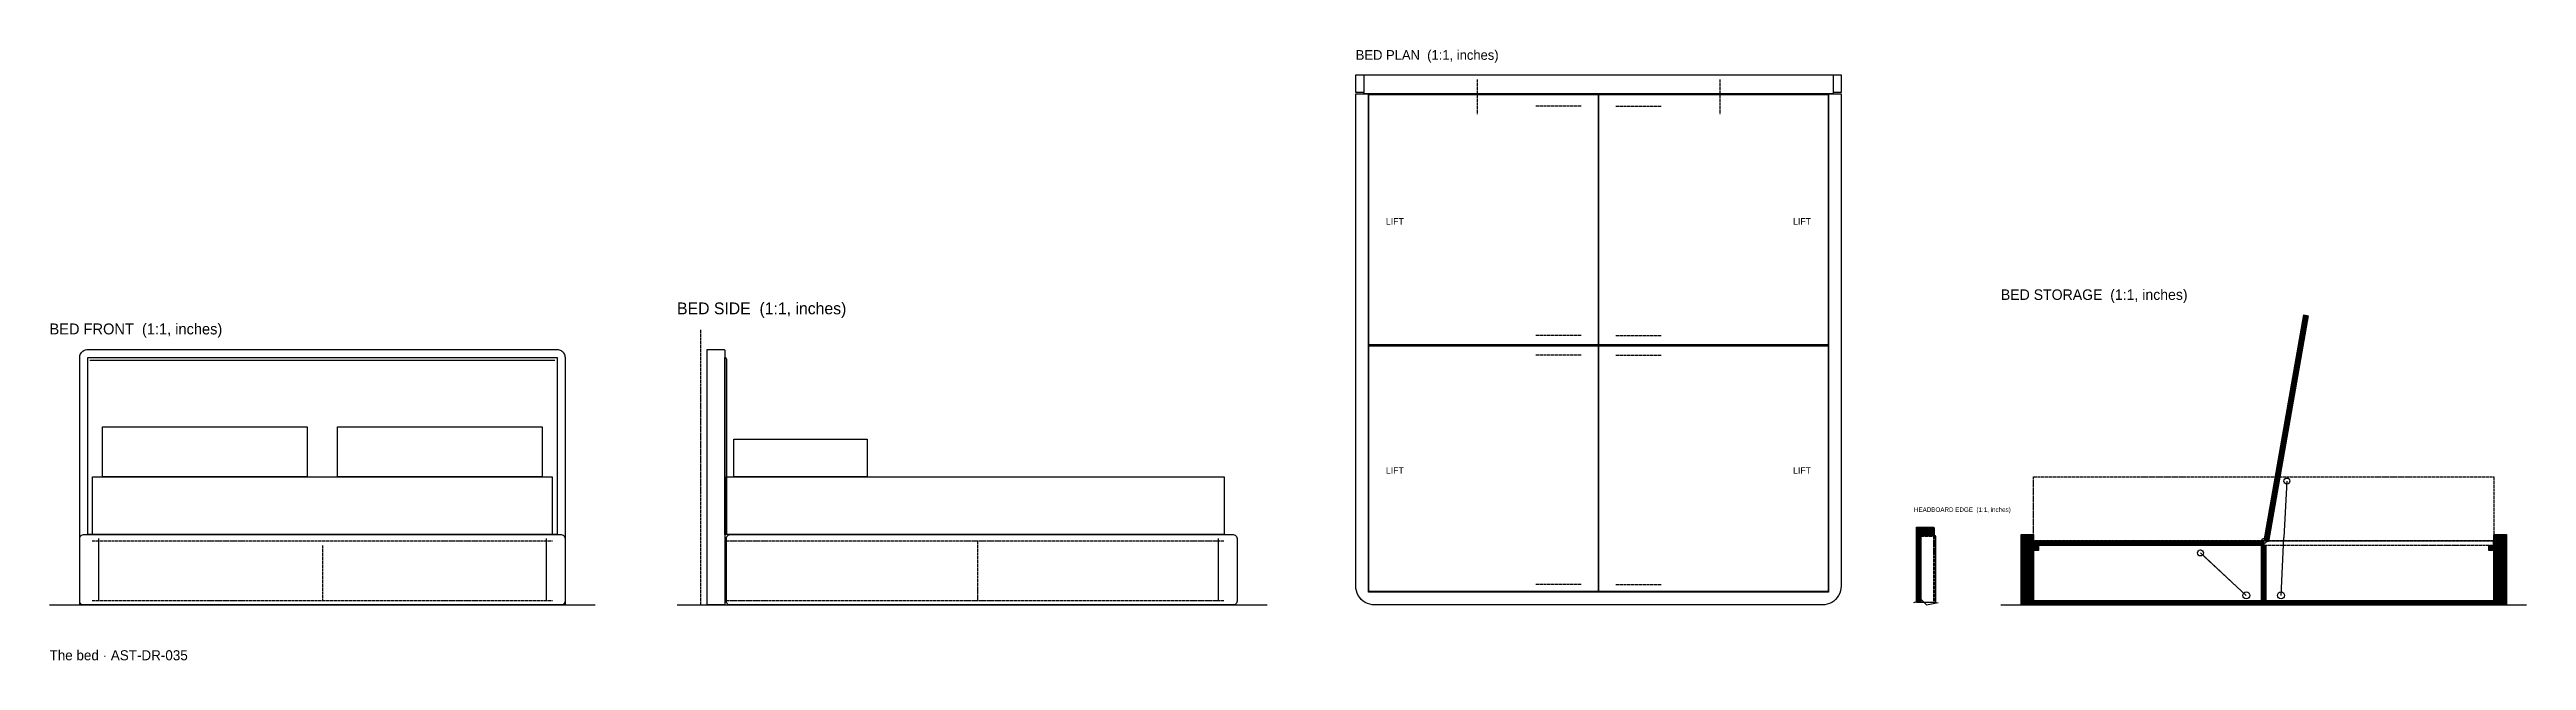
# Model space of a CAD drawing. Header units: inches. Extents: x 0 to 388, y -9 to 87.
import ezdxf
from ezdxf.enums import TextEntityAlignment as Align

# ---------------------------------------------------------------- set-up
doc = ezdxf.new("R2010")
doc.units = ezdxf.units.IN
doc.header["$MEASUREMENT"] = 0
doc.linetypes.add('DASHED', pattern=[0.6, 0.5, -0.1])
for name, color, linetype in [('Bed front', 7, 'Continuous'), ('Bed plan', 7, 'Continuous'), ('Bed side', 7, 'Continuous'), ('Bed storage', 7, 'Continuous'), ('Bed storage hatch', 8, 'Continuous'), ('Headboard edge', 7, 'Continuous'), ('Headboard edge hatch', 8, 'Continuous')]:
    doc.layers.add(name, color=color, linetype=linetype)

msp = doc.modelspace()

# ---------------------------------------------------------------- hatches: boundary and pattern name
at = {"layer": 'Bed storage hatch'}
h = msp.add_hatch(dxfattribs=at)
h.set_pattern_fill('ANSI31', scale=0.15748031)
h.paths.add_polyline_path([(346.87, 10.04), (353.11, 45.4), (353.8, 45.28), (347.57, 9.92), (346.87, 10.04)])
h = msp.add_hatch(dxfattribs=at)
h.set_pattern_fill('ANSI31', scale=0.15748031)
h.paths.add_polyline_path([(308.8, 11.02), (310.77, 11.02), (310.77, 0), (308.8, 0), (308.8, 11.02)])
h = msp.add_hatch(dxfattribs=at)
h.set_pattern_fill('ANSI31', scale=0.15748031)
h.paths.add_polyline_path([(310.77, 9.33), (311.56, 9.33), (311.56, 8.54), (310.77, 8.54), (310.77, 9.33)])
h = msp.add_hatch(dxfattribs=at)
h.set_pattern_fill('ANSI31', scale=0.15748031)
h.paths.add_polyline_path([(310.85, 10.04), (346.75, 10.04), (346.75, 9.33), (310.85, 9.33), (310.85, 10.04)])
h = msp.add_hatch(dxfattribs=at)
h.set_pattern_fill('ANSI31', scale=0.15748031)
h.paths.add_polyline_path([(346.46, 9.33), (347.17, 9.33), (347.17, 0.71), (346.46, 0.71), (346.46, 9.33)])
h = msp.add_hatch(dxfattribs=at)
h.set_pattern_fill('ANSI31', scale=0.15748031)
h.paths.add_polyline_path([(382.07, 9.33), (382.85, 9.33), (382.85, 8.54), (382.07, 8.54), (382.07, 9.33)])
h = msp.add_hatch(dxfattribs=at)
h.set_pattern_fill('ANSI31', scale=0.15748031)
h.paths.add_polyline_path([(382.85, 11.02), (384.82, 11.02), (384.82, 0), (382.85, 0), (382.85, 11.02)])
h = msp.add_hatch(dxfattribs=at)
h.set_pattern_fill('ANSI31', scale=0.15748031)
h.paths.add_polyline_path([(310.77, 0.71), (382.85, 0.71), (382.85, 0), (310.77, 0), (310.77, 0.71)])
at = {"layer": 'Headboard edge hatch'}
h = msp.add_hatch(dxfattribs=at)
h.set_pattern_fill('ANSI31', scale=0.15748031)
h.paths.add_polyline_path([(292.42, 12.2), (295.06, 12.2), (295.11, 12.2), (295.15, 12.18), (295.17, 12.14), (295.18, 12.09), (295.18, 10.94), (292.42, 10.94), (292.42, 12.2)])
h = msp.add_hatch(dxfattribs=at)
h.set_pattern_fill('ANSI31', scale=0.15748031)
h.paths.add_polyline_path([(292.42, 10.94), (293.13, 10.94), (293.13, 0.39), (292.42, 0.39), (292.42, 10.94)])

# ---------------------------------------------------------------- linework, layer by layer
at = {"layer": 'Bed front'}
for p, q in [((6.3, 38.35), (79.17, 38.35)), ((7.68, 10.43), (7.68, 0.59)), ((77.8, 10.43), (77.8, 0.59)), ((0, 0), (85.47, 0))]:
    msp.add_line(p, q, dxfattribs=at)
at = {"layer": 'Bed front', "linetype": 'DASHED'}
for p, q in [((6.69, 10.04), (78.78, 10.04)), ((42.74, 9.33), (42.74, 0.71)), ((6.69, 0.71), (78.78, 0.71))]:
    msp.add_line(p, q, dxfattribs=at)
at = {"layer": 'Bed front'}
for points in [[(5.98, 40), (79.49, 40)], [(4.72, 0), (4.72, 38.74)], [(80.75, 38.74), (80.75, 0), (4.72, 0)], [(5.98, 38.74), (79.49, 38.74), (79.49, 11.02), (5.98, 11.02), (5.98, 38.74)], [(8.31, 27.91), (40.37, 27.91), (40.37, 20.04), (8.31, 20.04), (8.31, 27.91)], [(45.1, 27.91), (77.17, 27.91), (77.17, 20.04), (45.1, 20.04), (45.1, 27.91)], [(6.73, 20.04), (78.74, 20.04), (78.74, 11.02), (6.73, 11.02), (6.73, 20.04)], [(4.72, 0.59), (4.72, 10.43)], [(5.31, 11.02), (80.16, 11.02)], [(80.75, 10.43), (80.75, 0.59)], [(80.16, 0), (5.31, 0)]]:
    msp.add_lwpolyline(points, dxfattribs=at)
for points in [[(4.72, 38.74), (4.72, 38.96), (4.78, 39.18), (4.89, 39.37), (5, 39.56), (5.16, 39.72), (5.35, 39.83), (5.55, 39.94), (5.76, 40), (5.98, 40)], [(79.49, 40), (79.71, 40), (79.93, 39.94), (80.12, 39.83), (80.31, 39.72), (80.47, 39.56), (80.58, 39.37), (80.69, 39.18), (80.75, 38.96), (80.75, 38.74)], [(4.72, 10.43), (4.72, 10.54), (4.75, 10.64), (4.8, 10.73), (4.86, 10.82), (4.93, 10.89), (5.02, 10.94), (5.11, 11), (5.21, 11.02), (5.31, 11.02)], [(80.16, 11.02), (80.26, 11.02), (80.36, 11), (80.45, 10.94), (80.54, 10.89), (80.62, 10.82), (80.67, 10.73), (80.72, 10.64), (80.75, 10.54), (80.75, 10.43)], [(5.31, 0), (5.21, 0), (5.11, 0.03), (5.02, 0.08), (4.93, 0.13), (4.86, 0.21), (4.8, 0.3), (4.75, 0.39), (4.72, 0.49), (4.72, 0.59)], [(80.75, 0.59), (80.75, 0.49), (80.72, 0.39), (80.67, 0.3), (80.62, 0.21), (80.54, 0.13), (80.45, 0.08), (80.36, 0.03), (80.26, 0), (80.16, 0)]]:
    msp.add_open_spline(points, degree=3, knots=[0, 0, 0, 0, 1, 1, 1, 2, 2, 2, 3, 3, 3, 3], dxfattribs=at)
at = {"layer": 'Bed plan', "linetype": 'DASHED'}
for p, q in [((223.61, 82.28), (223.61, 76.85)), ((261.62, 82.28), (261.62, 76.85)), ((239.9, 78.11), (232.71, 78.11)), ((242.61, 80), (242.61, 2.01)), ((245.33, 78.11), (252.51, 78.11)), ((239.9, 42.19), (232.71, 42.19)), ((239.9, 39.11), (232.71, 39.11)), ((245.33, 42.19), (252.51, 42.19)), ((245.33, 39.11), (252.51, 39.11)), ((239.9, 3.19), (232.71, 3.19)), ((245.33, 3.19), (252.51, 3.19))]:
    msp.add_line(p, q, dxfattribs=at)
at = {"layer": 'Bed plan'}
for points in [[(204.6, 82.99), (280.62, 82.99), (280.62, 80.24), (279.36, 80.24), (279.36, 80), (205.86, 80), (205.86, 80.24), (204.6, 80.24), (204.6, 82.99)], [(205.86, 82.99), (205.86, 80.24)], [(279.36, 82.99), (279.36, 80.24)], [(204.6, 80), (280.62, 80), (280.62, 2.95)], [(204.6, 2.95), (204.6, 80)], [(206.57, 80), (278.66, 80), (278.66, 2.01), (206.57, 2.01), (206.57, 80)], [(206.65, 79.92), (242.55, 79.92), (242.55, 40.71), (206.65, 40.71), (206.65, 79.92)], [(242.67, 79.92), (278.58, 79.92), (278.58, 40.71), (242.67, 40.71), (242.67, 79.92)], [(206.65, 40.59), (242.55, 40.59), (242.55, 2.09), (206.65, 2.09), (206.65, 40.59)], [(242.67, 40.59), (278.58, 40.59), (278.58, 2.09), (242.67, 2.09), (242.67, 40.59)], [(277.67, 0), (207.55, 0)]]:
    msp.add_lwpolyline(points, dxfattribs=at)
for points in [[(207.55, 0), (207.03, 0), (206.53, 0.14), (206.08, 0.4), (205.63, 0.65), (205.26, 1.03), (205, 1.48), (204.74, 1.93), (204.6, 2.43), (204.6, 2.95)], [(280.62, 2.95), (280.62, 2.43), (280.49, 1.93), (280.23, 1.48), (279.97, 1.03), (279.6, 0.65), (279.15, 0.4), (278.7, 0.14), (278.19, 0), (277.67, 0)]]:
    msp.add_open_spline(points, degree=3, knots=[0, 0, 0, 0, 1, 1, 1, 2, 2, 2, 3, 3, 3, 3], dxfattribs=at)
at = {"layer": 'Bed side', "linetype": 'DASHED'}
for p, q in [((102.03, 0), (102.03, 43.15)), ((106.01, 10.04), (184, 10.04)), ((145.36, 10.04), (145.36, 0.71)), ((106.01, 0.71), (184, 0.71))]:
    msp.add_line(p, q, dxfattribs=at)
at = {"layer": 'Bed side'}
for p, q in [((183.06, 10.43), (183.06, 0.59)), ((98.29, 0), (190.73, 0))]:
    msp.add_line(p, q, dxfattribs=at)
for points in [[(103.02, 40), (105.66, 40)], [(105.77, 39.88), (105.77, 0), (103.02, 0), (103.02, 40)], [(105.77, 38.74), (105.77, 38.74)], [(106.01, 38.5), (106.01, 11.02), (105.77, 11.02), (105.77, 38.74)], [(107.19, 25.94), (128.06, 25.94), (128.06, 20.04), (107.19, 20.04), (107.19, 25.94)], [(106.01, 20.04), (184, 20.04), (184, 11.02), (106.01, 11.02), (106.01, 20.04)], [(106.01, 0.59), (106.01, 10.43)], [(106.6, 11.02), (185.42, 11.02)], [(186.01, 10.43), (186.01, 0.59)], [(185.42, 0), (106.6, 0)]]:
    msp.add_lwpolyline(points, dxfattribs=at)
for points in [[(105.66, 40), (105.73, 40), (105.77, 39.96), (105.77, 39.88)], [(105.77, 38.74), (105.93, 38.74), (106.01, 38.66), (106.01, 38.5)]]:
    msp.add_open_spline(points, degree=3, dxfattribs=at)
for points in [[(106.01, 10.43), (106.01, 10.54), (106.04, 10.64), (106.09, 10.73), (106.14, 10.82), (106.22, 10.89), (106.31, 10.94), (106.39, 11), (106.5, 11.02), (106.6, 11.02)], [(185.42, 11.02), (185.52, 11.02), (185.62, 11), (185.71, 10.94), (185.8, 10.89), (185.88, 10.82), (185.93, 10.73), (185.98, 10.64), (186.01, 10.54), (186.01, 10.43)], [(106.6, 0), (106.5, 0), (106.39, 0.03), (106.31, 0.08), (106.22, 0.13), (106.14, 0.21), (106.09, 0.3), (106.04, 0.39), (106.01, 0.49), (106.01, 0.59)], [(186.01, 0.59), (186.01, 0.49), (185.98, 0.39), (185.93, 0.3), (185.88, 0.21), (185.8, 0.13), (185.71, 0.08), (185.62, 0.03), (185.52, 0), (185.42, 0)]]:
    msp.add_open_spline(points, degree=3, knots=[0, 0, 0, 0, 1, 1, 1, 2, 2, 2, 3, 3, 3, 3], dxfattribs=at)
at = {"layer": 'Bed storage'}
for p, q in [((350.44, 19.4), (349.99, 10.56)), ((336.91, 8.15), (343.41, 2.13)), ((349.53, 1.5), (349.99, 10.54)), ((344.09, 1.5), (337.45, 7.65)), ((305.65, 0), (387.97, 0))]:
    msp.add_line(p, q, dxfattribs=at)
for points in [[(346.87, 10.04), (353.11, 45.4), (353.8, 45.28), (347.57, 9.92), (346.87, 10.04)], [(308.8, 11.02), (310.77, 11.02), (310.77, 0), (308.8, 0), (308.8, 11.02)], [(310.77, 9.33), (311.56, 9.33), (311.56, 8.54), (310.77, 8.54), (310.77, 9.33)], [(310.85, 10.04), (346.75, 10.04), (346.75, 9.33), (310.85, 9.33), (310.85, 10.04)], [(346.46, 9.33), (347.17, 9.33), (347.17, 0.71), (346.46, 0.71), (346.46, 9.33)], [(382.07, 9.33), (382.85, 9.33), (382.85, 8.54), (382.07, 8.54), (382.07, 9.33)], [(382.85, 11.02), (384.82, 11.02), (384.82, 0), (382.85, 0), (382.85, 11.02)], [(310.77, 0.71), (382.85, 0.71), (382.85, 0), (310.77, 0), (310.77, 0.71)]]:
    msp.add_lwpolyline(points, dxfattribs=at)
at = {"layer": 'Bed storage', "linetype": 'DASHED'}
for points in [[(310.77, 20.04), (382.85, 20.04), (382.85, 10.04), (310.77, 10.04), (310.77, 20.04)], [(346.87, 10.04), (382.78, 10.04), (382.78, 9.33), (346.87, 9.33), (346.87, 10.04)]]:
    msp.add_lwpolyline(points, dxfattribs=at)
at = {"layer": 'Bed storage'}
for centre, radius in [((350.44, 19.4), 0.472), ((336.91, 8.15), 0.472), ((346.87, 10.04), 0.394), ((344.09, 1.5), 0.551), ((349.53, 1.5), 0.551)]:
    msp.add_circle(centre, radius, dxfattribs=at)
at = {"layer": 'Headboard edge'}
for points in [[(292.42, 12.2), (295.06, 12.2)], [(295.18, 12.09), (295.18, 10.94), (292.42, 10.94), (292.42, 12.2)], [(292.42, 10.94), (293.13, 10.94), (293.13, 0.39), (292.42, 0.39), (292.42, 10.94)], [(293.13, 10.94), (295.18, 10.94)], [(295.41, 10.71), (295.41, 0.39), (293.13, 0.39), (293.13, 10.94)], [(292.03, 0.39), (293.21, 0.79), (294, 0), (295.81, 0.39)]]:
    msp.add_lwpolyline(points, dxfattribs=at)
at = {"layer": 'Headboard edge', "linetype": 'DASHED'}
for points in [[(293.13, 10.75), (295.22, 10.75), (295.22, 0.39)], [(295.1, 10.75), (295.1, 0.39)]]:
    msp.add_lwpolyline(points, dxfattribs=at)
at = {"layer": 'Headboard edge'}
for points in [[(295.06, 12.2), (295.14, 12.2), (295.18, 12.17), (295.18, 12.09)], [(295.18, 10.94), (295.33, 10.94), (295.41, 10.87), (295.41, 10.71)]]:
    msp.add_open_spline(points, degree=3, dxfattribs=at)

# ---------------------------------------------------------------- texts
at = {"layer": 'Bed plan'}
for p in [(209.32, 59.54), (209.32, 20.54)]:
    msp.add_text('LIFT', height=1.02, dxfattribs=at).set_placement(p)
for p in [(275.9, 59.54), (275.9, 20.54)]:
    msp.add_text('LIFT', height=1.02, dxfattribs=at).set_placement(p, align=Align.RIGHT)
at = {"layer": 'LABELS'}
for s, height, p in [('BED PLAN  (1:1, inches)', 1.5205, (204.6, 85.35)), ('BED SIDE  (1:1, inches)', 1.8488, (98.29, 45.51)), ('BED STORAGE  (1:1, inches)', 1.6465, (305.65, 47.76)), ('BED FRONT  (1:1, inches)', 1.7094, (0, 42.36)), ('HEADBOARD EDGE  (1:1, inches)', 0.7087, (292.03, 14.57)), ('The bed · AST-DR-035', 1.5748, (0, -8.66))]:
    msp.add_text(s, height=height, dxfattribs=at).set_placement(p)

doc.saveas('drawing.dxf')
